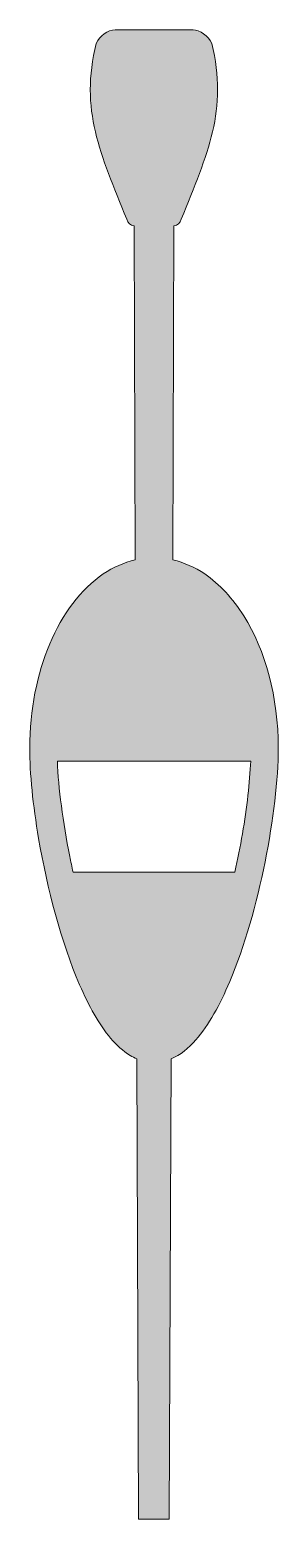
# Model space of a CAD drawing. Header units: inches. Extents: x 0 to 17, y 0 to 102.
import ezdxf

# ---------------------------------------------------------------- set-up
doc = ezdxf.new("R2010")
doc.units = ezdxf.units.IN
doc.header["$MEASUREMENT"] = 0
doc.layers.add('Layer 1', color=7, linetype='Continuous')

msp = doc.modelspace()

# ---------------------------------------------------------------- hatches: boundary and pattern name
at = {"layer": 'Layer 1', "true_color": 0x8bc53f}
h = msp.add_hatch(color=83, dxfattribs=at)
h.dxf.hatch_style = 2
edge = h.paths.add_edge_path()
edge.add_spline(control_points=[(5.03, 64.48), (3.48, 63.43), (2.24, 61.75), (1.37, 59.71), (0.5, 57.65), (0, 55.22), (0, 52.6), (0, 50.86), (0.22, 48.71), (0.61, 46.43), (1.19, 43.02), (2.16, 39.34), (3.41, 36.45), (4.04, 35.01), (4.73, 33.76), (5.53, 32.81), (5.94, 32.33), (6.37, 31.93), (6.86, 31.64), (7.01, 31.55), (7.17, 31.47), (7.33, 31.4), (7.33, 31.4), (7.44, 0), (7.44, 0), (7.44, 0), (9.54, 0), (9.54, 0), (9.54, 0), (9.66, 31.4), (9.66, 31.4), (10.3, 31.67), (10.85, 32.13), (11.35, 32.69), (12.24, 33.7), (12.99, 35.08), (13.67, 36.68), (14.69, 39.08), (15.51, 42), (16.08, 44.84), (16.66, 47.69), (16.98, 50.46), (16.99, 52.6), (16.98, 56.09), (16.11, 59.26), (14.63, 61.62), (13.89, 62.8), (12.99, 63.78), (11.96, 64.48), (11.29, 64.94), (10.55, 65.26), (9.78, 65.44), (9.78, 65.44), (9.86, 88.22), (9.86, 88.22), (10.08, 88.24), (10.3, 88.43), (10.36, 88.68), (12.15, 93.14), (13.57, 96.13), (12.44, 100.67), (12.21, 101.19), (11.62, 101.6), (11.16, 101.6), (9.03, 101.6), (7.96, 101.6), (5.83, 101.6), (5.36, 101.6), (4.77, 101.19), (4.55, 100.67), (3.41, 96.13), (4.83, 93.14), (6.63, 88.68), (6.68, 88.43), (6.91, 88.24), (7.13, 88.22), (7.13, 88.22), (7.21, 65.44), (7.21, 65.44), (6.44, 65.26), (5.7, 64.94), (5.03, 64.48)], knot_values=[0, 0, 0, 0, 1, 1, 1, 2, 2, 2, 3, 3, 3, 4, 4, 4, 5, 5, 5, 6, 6, 6, 7, 7, 7, 8, 8, 8, 9, 9, 9, 10, 10, 10, 11, 11, 11, 12, 12, 12, 13, 13, 13, 14, 14, 14, 15, 15, 15, 16, 16, 16, 17, 17, 17, 18, 18, 18, 19, 19, 19, 20, 20, 20, 21, 21, 21, 22, 22, 22, 23, 23, 23, 24, 24, 24, 25, 25, 25, 26, 26, 26, 27, 27, 27, 27], degree=3, periodic=1)
edge = h.paths.add_edge_path()
edge.add_spline(control_points=[(14.54, 46.75), (14.39, 45.89), (14.22, 45.02), (14.02, 44.14), (14.02, 44.14), (2.96, 44.14), (2.96, 44.14), (2.88, 44.5), (2.81, 44.86), (2.74, 45.21), (2.26, 47.56), (1.96, 49.87), (1.89, 51.71), (1.89, 51.71), (15.1, 51.71), (15.1, 51.71), (15.04, 50.27), (14.85, 48.55), (14.54, 46.75)], knot_values=[0, 0, 0, 0, 1, 1, 1, 2, 2, 2, 3, 3, 3, 4, 4, 4, 5, 5, 5, 6, 6, 6, 6], degree=3, periodic=1)

# ---------------------------------------------------------------- linework, layer by layer
at = {"layer": 'Layer 1', "lineweight": 0}
for points, knots in [([(5.03, 64.48), (3.48, 63.43), (2.24, 61.75), (1.37, 59.71), (0.5, 57.65), (0, 55.22), (0, 52.6), (0, 50.86), (0.22, 48.71), (0.61, 46.43), (1.19, 43.02), (2.16, 39.34), (3.41, 36.45), (4.04, 35.01), (4.73, 33.76), (5.53, 32.81), (5.94, 32.33), (6.37, 31.93), (6.86, 31.64), (7.01, 31.55), (7.17, 31.47), (7.33, 31.4), (7.33, 31.4), (7.44, 0), (7.44, 0), (7.44, 0), (9.54, 0), (9.54, 0), (9.54, 0), (9.66, 31.4), (9.66, 31.4), (10.3, 31.67), (10.85, 32.13), (11.35, 32.69), (12.24, 33.7), (12.99, 35.08), (13.67, 36.68), (14.69, 39.08), (15.51, 42), (16.08, 44.84), (16.66, 47.69), (16.98, 50.46), (16.99, 52.6), (16.98, 56.09), (16.11, 59.26), (14.63, 61.62), (13.89, 62.8), (12.99, 63.78), (11.96, 64.48), (11.29, 64.94), (10.55, 65.26), (9.78, 65.44), (9.78, 65.44), (9.86, 88.22), (9.86, 88.22), (10.08, 88.24), (10.3, 88.43), (10.36, 88.68), (12.15, 93.14), (13.57, 96.13), (12.44, 100.67), (12.21, 101.19), (11.62, 101.6), (11.16, 101.6), (9.03, 101.6), (7.96, 101.6), (5.83, 101.6), (5.36, 101.6), (4.77, 101.19), (4.55, 100.67), (3.41, 96.13), (4.83, 93.14), (6.63, 88.68), (6.68, 88.43), (6.91, 88.24), (7.13, 88.22), (7.13, 88.22), (7.21, 65.44), (7.21, 65.44), (6.44, 65.26), (5.7, 64.94), (5.03, 64.48)], [0, 0, 0, 0, 1, 1, 1, 2, 2, 2, 3, 3, 3, 4, 4, 4, 5, 5, 5, 6, 6, 6, 7, 7, 7, 8, 8, 8, 9, 9, 9, 10, 10, 10, 11, 11, 11, 12, 12, 12, 13, 13, 13, 14, 14, 14, 15, 15, 15, 16, 16, 16, 17, 17, 17, 18, 18, 18, 19, 19, 19, 20, 20, 20, 21, 21, 21, 22, 22, 22, 23, 23, 23, 24, 24, 24, 25, 25, 25, 26, 26, 26, 27, 27, 27, 27]), ([(14.54, 46.75), (14.39, 45.89), (14.22, 45.02), (14.02, 44.14), (14.02, 44.14), (2.96, 44.14), (2.96, 44.14), (2.88, 44.5), (2.81, 44.86), (2.74, 45.21), (2.26, 47.56), (1.96, 49.87), (1.89, 51.71), (1.89, 51.71), (15.1, 51.71), (15.1, 51.71), (15.04, 50.27), (14.85, 48.55), (14.54, 46.75)], [0, 0, 0, 0, 1, 1, 1, 2, 2, 2, 3, 3, 3, 4, 4, 4, 5, 5, 5, 6, 6, 6, 6])]:
    msp.add_open_spline(points, degree=3, knots=knots, dxfattribs=at)

doc.saveas('drawing.dxf')
